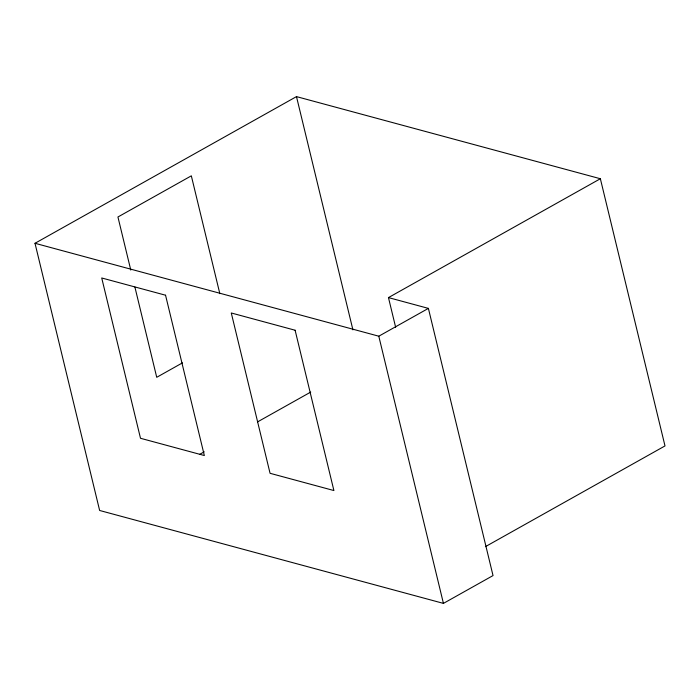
<?xml version="1.0" encoding="UTF-8"?>
<svg xmlns="http://www.w3.org/2000/svg" width="700" height="700" viewBox="0 0 700 700"><rect width="100%" height="100%" fill="white"/><g stroke="black" fill="none" stroke-linecap="round" stroke-linejoin="round"><path stroke-width="1.05" d="M395.649 327.285L388.465 297.596L428.391 308.385L493.028 575.575L443.433 603.391L99.636 510.475L35 243.285L296.485 96.609L600.364 178.736L665 445.926L485.406 546.656M182.455 362.871L156.73 377.3L134.899 287.061M388.465 297.596L600.364 178.736M35 243.285L378.796 336.201L428.391 308.385M199.482 454.475L204.234 451.806M257.486 421.934L310.73 392.07M378.796 336.201L443.433 603.391M296.485 96.609L352.922 329.866M219.835 293.676L191.327 175.831L117.941 216.991L130.786 270.078M165.55 295.216L101.719 277.97L140.499 438.279L204.339 455.534L165.55 295.216M295.111 330.234L231.28 312.979L270.06 473.296L333.9 490.543L295.111 330.234"/></g></svg>
